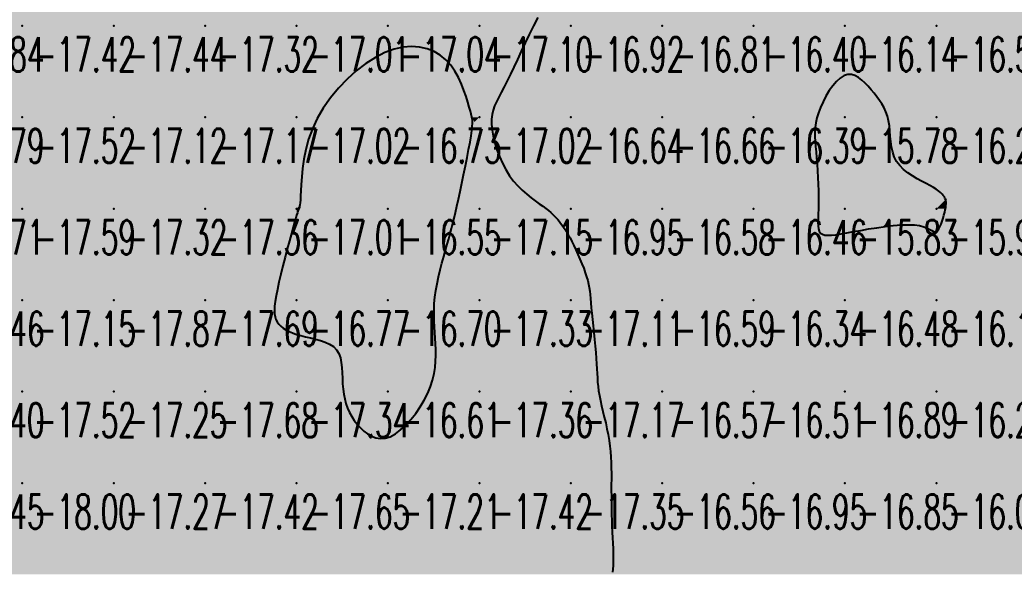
# Model space of a CAD drawing. Header units: millimetres. Extents: x 88261 to 90953, y 390274 to 392322.
# Drawn here: x 89400 to 89508.8, y 391357.6 to 391417.9 of the extents above; entities that cross this region are included whole.
import ezdxf
from ezdxf.enums import TextEntityAlignment as Align

# ---------------------------------------------------------------- set-up
doc = ezdxf.new("R2010")
doc.units = ezdxf.units.MM
doc.header["$LTSCALE"] = 25
for name, color, linetype in [('CN_03_00', 7, 'Continuous'), ('COTEAlt', 7, 'Continuous'), ('TN_COLORIAGE', 7, 'Continuous')]:
    doc.layers.add(name, color=color, linetype=linetype)
doc.styles.add('Simplex 1.0', font='Simplex.shx', dxfattribs={"width": 0.99, "height": 2.5})
doc.styles.get("Standard").update_dxf_attribs({"font": 'times.ttf'})

# ---------------------------------------------------------------- blocks, each defined once
blk = doc.blocks.new('COTE')
at = {"color": 0}
blk.add_point((0, 0), dxfattribs=at)
at = {"layer": 'COTEAlt'}
blk.add_attdef('ALT', text='', height=3.75, dxfattribs=at).set_placement((1.25, -1.25), align=Align.TOP_LEFT)

msp = doc.modelspace()

# ---------------------------------------------------------------- linework, layer by layer
at = {"layer": 'CN_03_00', "elevation": -17, "flags": 128}
msp.add_lwpolyline([(89456.65, 391418.15), (89456.18, 391417.22), (89455.71, 391416.28), (89455.26, 391415.36), (89454.83, 391414.45), (89454.42, 391413.57), (89454.02, 391412.73), (89453.65, 391411.94), (89453.29, 391411.21), (89452.96, 391410.55), (89452.65, 391409.96), (89452.37, 391409.43), (89452.13, 391408.94), (89451.92, 391408.48), (89451.76, 391408.02), (89451.64, 391407.54), (89451.58, 391407.03), (89451.58, 391406.47), (89451.64, 391405.84), (89451.76, 391405.16), (89451.94, 391404.43), (89452.17, 391403.69), (89452.45, 391402.94), (89452.77, 391402.21), (89453.14, 391401.51), (89453.55, 391400.85), (89454, 391400.26), (89454.46, 391399.73), (89454.95, 391399.25), (89455.43, 391398.82), (89455.91, 391398.44), (89456.37, 391398.1), (89456.79, 391397.79), (89457.18, 391397.51), (89457.52, 391397.26), (89457.81, 391397.03), (89458.06, 391396.82), (89458.28, 391396.62), (89458.48, 391396.43), (89458.65, 391396.25), (89458.82, 391396.06), (89458.98, 391395.87), (89459.13, 391395.67), (89459.29, 391395.46), (89459.46, 391395.23), (89459.63, 391394.98), (89459.8, 391394.7), (89459.98, 391394.39), (89460.18, 391394.04), (89460.38, 391393.65), (89460.6, 391393.21), (89460.82, 391392.74), (89461.04, 391392.24), (89461.26, 391391.73), (89461.47, 391391.22), (89461.67, 391390.72), (89461.84, 391390.23), (89461.99, 391389.78), (89462.11, 391389.37), (89462.2, 391388.98), (89462.27, 391388.61), (89462.32, 391388.23), (89462.37, 391387.84), (89462.41, 391387.42), (89462.45, 391386.94), (89462.5, 391386.41), (89462.56, 391385.8), (89462.63, 391385.13), (89462.7, 391384.42), (89462.77, 391383.69), (89462.85, 391382.95), (89462.92, 391382.22), (89462.98, 391381.52), (89463.03, 391380.86), (89463.07, 391380.27), (89463.1, 391379.72), (89463.13, 391379.22), (89463.16, 391378.74), (89463.19, 391378.27), (89463.24, 391377.8), (89463.3, 391377.32), (89463.39, 391376.81), (89463.5, 391376.26), (89463.63, 391375.68), (89463.77, 391375.08), (89463.92, 391374.45), (89464.07, 391373.81), (89464.21, 391373.17), (89464.34, 391372.53), (89464.45, 391371.9), (89464.54, 391371.28), (89464.6, 391370.68), (89464.64, 391370.08), (89464.67, 391369.48), (89464.68, 391368.89), (89464.69, 391368.29), (89464.69, 391367.68), (89464.68, 391367.07), (89464.68, 391366.43), (89464.69, 391365.79), (89464.69, 391365.13), (89464.7, 391364.47), (89464.71, 391363.81), (89464.73, 391363.16), (89464.75, 391362.52), (89464.78, 391361.88), (89464.82, 391361.26), (89464.85, 391360.66), (89464.88, 391360.05), (89464.9, 391359.44), (89464.9, 391358.81), (89464.88, 391358.17), (89464.83, 391357.5)], dxfattribs=at)
at = {"layer": 'CN_03_00', "flags": 128}
for points, elevation in [([(89434.87, 391381.41), (89435.05, 391380.94), (89435.15, 391380.42), (89435.22, 391379.87), (89435.25, 391379.28), (89435.27, 391378.69), (89435.29, 391378.1), (89435.34, 391377.51), (89435.41, 391376.96), (89435.52, 391376.43), (89435.66, 391375.92), (89435.83, 391375.43), (89436.04, 391374.96), (89436.29, 391374.52), (89436.57, 391374.09), (89436.88, 391373.68), (89437.23, 391373.28), (89437.61, 391372.92), (89438.02, 391372.61), (89438.46, 391372.36), (89438.93, 391372.19), (89439.42, 391372.11), (89439.95, 391372.15), (89440.49, 391372.31), (89441.06, 391372.61), (89441.63, 391373.04), (89442.21, 391373.57), (89442.77, 391374.18), (89443.3, 391374.85), (89443.79, 391375.57), (89444.23, 391376.31), (89444.6, 391377.06), (89444.9, 391377.79), (89445.12, 391378.5), (89445.29, 391379.2), (89445.4, 391379.88), (89445.46, 391380.55), (89445.49, 391381.2), (89445.49, 391381.85), (89445.47, 391382.48), (89445.43, 391383.1), (89445.39, 391383.71), (89445.34, 391384.33), (89445.31, 391384.95), (89445.29, 391385.57), (89445.29, 391386.22), (89445.32, 391386.89), (89445.38, 391387.58), (89445.48, 391388.3), (89445.62, 391389.04), (89445.78, 391389.8), (89445.97, 391390.55), (89446.16, 391391.3), (89446.36, 391392.02), (89446.55, 391392.71), (89446.74, 391393.36), (89446.91, 391393.96), (89447.06, 391394.53), (89447.21, 391395.08), (89447.35, 391395.64), (89447.49, 391396.22), (89447.64, 391396.83), (89447.79, 391397.51), (89447.96, 391398.27), (89448.14, 391399.11), (89448.33, 391400.02), (89448.53, 391400.96), (89448.73, 391401.92), (89448.91, 391402.85), (89449.08, 391403.73), (89449.23, 391404.53), (89449.35, 391405.22), (89449.43, 391405.78), (89449.48, 391406.23), (89449.5, 391406.61), (89449.49, 391406.93), (89449.44, 391407.24), (89449.37, 391407.56), (89449.27, 391407.92), (89449.14, 391408.36), (89448.99, 391408.89), (89448.8, 391409.5), (89448.57, 391410.17), (89448.3, 391410.87), (89447.97, 391411.58), (89447.58, 391412.28), (89447.12, 391412.93), (89446.59, 391413.52), (89445.98, 391414.03), (89445.29, 391414.44), (89444.53, 391414.74), (89443.71, 391414.92), (89442.83, 391414.98), (89441.9, 391414.91), (89440.93, 391414.69), (89439.92, 391414.31), (89438.88, 391413.78), (89437.83, 391413.11), (89436.79, 391412.31), (89435.78, 391411.41), (89434.83, 391410.42), (89433.95, 391409.36), (89433.17, 391408.25), (89432.51, 391407.12), (89431.98, 391405.97), (89431.57, 391404.83), (89431.27, 391403.71), (89431.05, 391402.64), (89430.91, 391401.64), (89430.82, 391400.72), (89430.76, 391399.9), (89430.73, 391399.21), (89430.7, 391398.65), (89430.67, 391398.22), (89430.64, 391397.89), (89430.62, 391397.66), (89430.59, 391397.49), (89430.57, 391397.37), (89430.54, 391397.29), (89430.51, 391397.23), (89430.48, 391397.16), (89430.45, 391397.08), (89430.4, 391396.96), (89430.34, 391396.79), (89430.26, 391396.55), (89430.16, 391396.21), (89430.03, 391395.78), (89429.88, 391395.22), (89429.69, 391394.53), (89429.47, 391393.73), (89429.24, 391392.86), (89429, 391391.93), (89428.76, 391391), (89428.53, 391390.07), (89428.33, 391389.19), (89428.15, 391388.4), (89428.01, 391387.7), (89427.91, 391387.1), (89427.85, 391386.58), (89427.83, 391386.14), (89427.85, 391385.76), (89427.9, 391385.43), (89428, 391385.14), (89428.14, 391384.88), (89428.31, 391384.63), (89428.53, 391384.41), (89428.79, 391384.19), (89429.09, 391384), (89429.44, 391383.82), (89429.82, 391383.65), (89430.25, 391383.5), (89430.72, 391383.36), (89431.24, 391383.24), (89431.78, 391383.12), (89432.33, 391382.99), (89432.87, 391382.84), (89433.39, 391382.66), (89433.87, 391382.44), (89434.28, 391382.16), (89434.62, 391381.82), (89434.87, 391381.41)], -17), ([(89498.4, 391395.39), (89498.87, 391395.27), (89499.23, 391395.12), (89499.53, 391394.97), (89499.76, 391394.84), (89499.95, 391394.74), (89500.1, 391394.69), (89500.24, 391394.72), (89500.38, 391394.83), (89500.51, 391395.02), (89500.64, 391395.27), (89500.77, 391395.56), (89500.88, 391395.88), (89500.99, 391396.21), (89501.08, 391396.54), (89501.16, 391396.85), (89501.22, 391397.12), (89501.27, 391397.36), (89501.3, 391397.57), (89501.32, 391397.76), (89501.31, 391397.94), (89501.29, 391398.1), (89501.25, 391398.25), (89501.19, 391398.39), (89501.12, 391398.54), (89501.01, 391398.69), (89500.88, 391398.84), (89500.71, 391399), (89500.5, 391399.17), (89500.24, 391399.36), (89499.92, 391399.55), (89499.55, 391399.76), (89499.12, 391399.99), (89498.63, 391400.24), (89498.13, 391400.52), (89497.62, 391400.82), (89497.12, 391401.16), (89496.65, 391401.53), (89496.24, 391401.95), (89495.9, 391402.4), (89495.64, 391402.9), (89495.47, 391403.44), (89495.35, 391404), (89495.27, 391404.58), (89495.21, 391405.17), (89495.17, 391405.75), (89495.11, 391406.31), (89495.02, 391406.85), (89494.9, 391407.35), (89494.73, 391407.82), (89494.53, 391408.27), (89494.3, 391408.69), (89494.03, 391409.09), (89493.75, 391409.49), (89493.44, 391409.87), (89493.12, 391410.25), (89492.79, 391410.63), (89492.44, 391410.99), (89492.09, 391411.31), (89491.72, 391411.58), (89491.34, 391411.79), (89490.96, 391411.9), (89490.56, 391411.91), (89490.15, 391411.79), (89489.74, 391411.53), (89489.32, 391411.16), (89488.92, 391410.69), (89488.53, 391410.15), (89488.17, 391409.55), (89487.85, 391408.94), (89487.56, 391408.32), (89487.34, 391407.72), (89487.17, 391407.16), (89487.05, 391406.64), (89486.98, 391406.13), (89486.95, 391405.63), (89486.96, 391405.13), (89486.99, 391404.6), (89487.03, 391404.05), (89487.08, 391403.45), (89487.14, 391402.8), (89487.19, 391402.11), (89487.24, 391401.38), (89487.29, 391400.64), (89487.33, 391399.91), (89487.35, 391399.18), (89487.37, 391398.48), (89487.37, 391397.82), (89487.35, 391397.21), (89487.33, 391396.66), (89487.3, 391396.17), (89487.29, 391395.73), (89487.31, 391395.35), (89487.35, 391395.03), (89487.44, 391394.77), (89487.58, 391394.58), (89487.78, 391394.44), (89488.04, 391394.36), (89488.38, 391394.33), (89488.78, 391394.35), (89489.26, 391394.4), (89489.82, 391394.49), (89490.45, 391394.6), (89491.17, 391394.73), (89491.98, 391394.87), (89492.84, 391395.02), (89493.74, 391395.16), (89494.64, 391395.29), (89495.53, 391395.4), (89496.38, 391395.47), (89497.16, 391395.49), (89497.84, 391395.47), (89498.4, 391395.39)], -16)]:
    msp.add_lwpolyline(points, close=True, dxfattribs=dict(at, elevation=elevation))
at = {"layer": 'TN_COLORIAGE', "color": 193}
for points in [[(89390.25, 391417.24, -17.52), (89400.25, 391417.24, -17.52), (89400.25, 391427.24, -17.52)], [(89390.25, 391427.24, -17.52), (89390.25, 391417.24, -17.52), (89400.25, 391427.24, -17.52)], [(89400.25, 391417.24, -17.48), (89410.25, 391417.24, -17.48), (89410.25, 391427.24, -17.48)], [(89400.25, 391427.24, -17.48), (89400.25, 391417.24, -17.48), (89410.25, 391427.24, -17.48)], [(89410.25, 391427.24, -17), (89418.04, 391427.24, -17), (89410.25, 391417.24, -17), (89417.89, 391424.88, -17)], [(89420.25, 391417.24, -17.55), (89430.25, 391417.24, -17.55), (89430.25, 391427.24, -17.55)], [(89430.25, 391427.24, -17), (89422.25, 391427.24, -17), (89420.25, 391417.24, -17), (89420.25, 391424.24, -17)], [(89430.25, 391417.24, -17.19), (89440.25, 391417.24, -17.19), (89440.25, 391427.24, -17.19)], [(89430.25, 391427.24, -17.19), (89430.25, 391417.24, -17.19), (89440.25, 391427.24, -17.19)], [(89440.25, 391417.24, -17.08), (89450.25, 391417.24, -17.08), (89450.25, 391427.24, -17.08)], [(89440.25, 391427.24, -17.08), (89440.25, 391417.24, -17.08), (89450.25, 391427.24, -17.08)], [(89450.25, 391417.24, -17), (89456.03, 391417.24, -17), (89460.25, 391427.24, -17), (89460.25, 391424.64, -17)], [(89450.25, 391427.24, -17.03), (89450.25, 391417.24, -17.03), (89460.25, 391427.24, -17.03)], [(89410.25, 391417.24, -17), (89417.89, 391424.88, -17), (89420.25, 391417.24, -17), (89420.25, 391424.24, -17)], [(89390.25, 391407.24, -17.42), (89400.25, 391407.24, -17.42), (89400.25, 391417.24, -17.42)], [(89390.25, 391417.24, -17.42), (89390.25, 391407.24, -17.42), (89400.25, 391417.24, -17.42)], [(89400.25, 391407.24, -17.44), (89410.25, 391407.24, -17.44), (89410.25, 391417.24, -17.44)], [(89400.25, 391417.24, -17.44), (89400.25, 391407.24, -17.44), (89410.25, 391417.24, -17.44)], [(89410.25, 391407.24, -17.32), (89420.25, 391407.24, -17.32), (89420.25, 391417.24, -17.32)], [(89410.25, 391417.24, -17.32), (89410.25, 391407.24, -17.32), (89420.25, 391417.24, -17.32)], [(89420.25, 391407.24, -17.01), (89430.25, 391407.24, -17.01), (89430.25, 391417.24, -17.01)], [(89420.25, 391417.24, -17.01), (89420.25, 391407.24, -17.01), (89430.25, 391417.24, -17.01)], [(89440.25, 391417.24, -17), (89440.25, 391416.05, -17), (89430.25, 391407.24, -17), (89431.03, 391407.24, -17)], [(89430.25, 391417.24, -17.04), (89430.25, 391407.24, -17.04), (89440.25, 391417.24, -17.04)], [(89450.25, 391417.24, -17), (89447.47, 391414.46, -17), (89440.25, 391417.24, -17), (89440.25, 391416.05, -17)], [(89450.25, 391417.24, -17), (89447.47, 391414.46, -17), (89450.25, 391407.24, -17), (89449.41, 391407.24, -17)], [(89450.25, 391417.24, -17), (89456.03, 391417.24, -17), (89450.25, 391407.24, -17), (89452.71, 391409.7, -17)], [(89450.9, 391407.24, -17.02), (89452.71, 391409.7, -17.02), (89450.25, 391407.24, -17.02)], [(89390.25, 391397.24, -17.52), (89400.25, 391397.24, -17.52), (89400.25, 391407.24, -17.52)], [(89390.25, 391407.24, -17.52), (89390.25, 391397.24, -17.52), (89400.25, 391407.24, -17.52)], [(89400.25, 391397.24, -17.12), (89410.25, 391397.24, -17.12), (89410.25, 391407.24, -17.12)], [(89400.25, 391407.24, -17.12), (89400.25, 391397.24, -17.12), (89410.25, 391407.24, -17.12)], [(89410.25, 391397.24, -17.17), (89420.25, 391397.24, -17.17), (89420.25, 391407.24, -17.17)], [(89410.25, 391407.24, -17.17), (89410.25, 391397.24, -17.17), (89420.25, 391407.24, -17.17)], [(89420.25, 391397.24, -17.02), (89430.25, 391397.24, -17.02), (89430.25, 391407.24, -17.02)], [(89420.25, 391407.24, -17.02), (89420.25, 391397.24, -17.02), (89430.25, 391407.24, -17.02)], [(89430.25, 391407.24, -17), (89431.03, 391407.24, -17), (89430.25, 391397.24, -17), (89430.71, 391397.7, -17)], [(89450.25, 391397.24, -17), (89447.77, 391397.24, -17), (89450.25, 391407.24, -17), (89449.73, 391406.72, -17)], [(89449.73, 391406.72, -17.02), (89449.41, 391407.24, -17.02), (89450.25, 391407.24, -17.02)], [(89450.25, 391397.24, -17), (89453.17, 391400.16, -17), (89450.25, 391407.24, -17), (89450.9, 391407.24, -17)], [(89453.17, 391400.16, -17.15), (89457.74, 391397.24, -17.15), (89450.25, 391397.24, -17.15)], [(89430.53, 391397.24, -17.01), (89430.71, 391397.7, -17.01), (89430.25, 391397.24, -17.01)], [(89390.25, 391387.24, -17.59), (89400.25, 391387.24, -17.59), (89400.25, 391397.24, -17.59)], [(89390.25, 391397.24, -17.59), (89390.25, 391387.24, -17.59), (89400.25, 391397.24, -17.59)], [(89400.25, 391387.24, -17.32), (89410.25, 391387.24, -17.32), (89410.25, 391397.24, -17.32)], [(89400.25, 391397.24, -17.32), (89400.25, 391387.24, -17.32), (89410.25, 391397.24, -17.32)], [(89410.25, 391387.24, -17.36), (89420.25, 391387.24, -17.36), (89420.25, 391397.24, -17.36)], [(89410.25, 391397.24, -17.36), (89410.25, 391387.24, -17.36), (89420.25, 391397.24, -17.36)], [(89420.25, 391387.24, -17), (89427.74, 391387.24, -17), (89430.25, 391397.24, -17), (89430.25, 391396.71, -17)], [(89420.25, 391397.24, -17.01), (89420.25, 391387.24, -17.01), (89430.25, 391397.24, -17.01)], [(89430.53, 391397.24, -17.01), (89430.25, 391396.71, -17.01), (89430.25, 391397.24, -17.01)], [(89450.25, 391387.24, -17), (89444.94, 391387.24, -17), (89450.25, 391397.24, -17), (89446.93, 391393.92, -17)], [(89447.77, 391397.24, -17.15), (89446.93, 391393.92, -17.15), (89450.25, 391397.24, -17.15)], [(89450.25, 391387.24, -17), (89458.97, 391395.96, -17), (89450.25, 391397.24, -17), (89457.74, 391397.24, -17)], [(89450.25, 391387.24, -17), (89458.97, 391395.96, -17), (89460.25, 391387.24, -17), (89460.25, 391394.16, -17)], [(89462.33, 391389.32, -17.11), (89460.25, 391394.16, -17.11), (89460.25, 391387.24, -17.11)], [(89462.33, 391389.32, -17.11), (89462.37, 391387.24, -17.11), (89460.25, 391387.24, -17.11)], [(89390.25, 391377.24, -17.15), (89400.25, 391377.24, -17.15), (89400.25, 391387.24, -17.15)], [(89390.25, 391387.24, -17.15), (89390.25, 391377.24, -17.15), (89400.25, 391387.24, -17.15)], [(89400.25, 391377.24, -17.87), (89410.25, 391377.24, -17.87), (89410.25, 391387.24, -17.87)], [(89400.25, 391387.24, -17.87), (89400.25, 391377.24, -17.87), (89410.25, 391387.24, -17.87)], [(89410.25, 391377.24, -17.69), (89420.25, 391377.24, -17.69), (89420.25, 391387.24, -17.69)], [(89410.25, 391387.24, -17.69), (89410.25, 391377.24, -17.69), (89420.25, 391387.24, -17.69)], [(89420.25, 391387.24, -17), (89427.74, 391387.24, -17), (89420.25, 391377.24, -17), (89427.71, 391384.7, -17)], [(89445.61, 391382.6, -17.33), (89444.94, 391387.24, -17.33), (89450.25, 391387.24, -17.33)], [(89450.25, 391377.24, -17), (89445.44, 391377.24, -17), (89450.25, 391387.24, -17), (89445.61, 391382.6, -17)], [(89450.25, 391377.24, -17.11), (89460.25, 391377.24, -17.11), (89460.25, 391387.24, -17.11)], [(89450.25, 391387.24, -17.11), (89450.25, 391377.24, -17.11), (89460.25, 391387.24, -17.11)], [(89460.25, 391377.24, -17), (89463.18, 391380.17, -17), (89460.25, 391387.24, -17), (89462.37, 391387.24, -17)], [(89420.25, 391377.24, -17), (89427.71, 391384.7, -17), (89430.25, 391377.24, -17), (89430.25, 391383.22, -17)], [(89435.63, 391382.62, -17.34), (89430.25, 391383.22, -17.34), (89430.25, 391377.24, -17.34)], [(89434.97, 391377.24, -17.34), (89435.63, 391382.62, -17.34), (89430.25, 391377.24, -17.34)], [(89463.1, 391377.24, -17.17), (89463.18, 391380.17, -17.17), (89460.25, 391377.24, -17.17)], [(89390.25, 391367.24, -17.52), (89400.25, 391367.24, -17.52), (89400.25, 391377.24, -17.52)], [(89390.25, 391377.24, -17.52), (89390.25, 391367.24, -17.52), (89400.25, 391377.24, -17.52)], [(89400.25, 391367.24, -17.25), (89410.25, 391367.24, -17.25), (89410.25, 391377.24, -17.25)], [(89400.25, 391377.24, -17.25), (89400.25, 391367.24, -17.25), (89410.25, 391377.24, -17.25)], [(89410.25, 391367.24, -17.68), (89420.25, 391367.24, -17.68), (89420.25, 391377.24, -17.68)], [(89410.25, 391377.24, -17.68), (89410.25, 391367.24, -17.68), (89420.25, 391377.24, -17.68)], [(89420.25, 391367.24, -17.34), (89430.25, 391367.24, -17.34), (89430.25, 391377.24, -17.34)], [(89420.25, 391377.24, -17.34), (89420.25, 391367.24, -17.34), (89430.25, 391377.24, -17.34)], [(89430.25, 391367.24, -17), (89436.52, 391373.51, -17), (89430.25, 391377.24, -17), (89434.97, 391377.24, -17)], [(89440.25, 391367.24, -17.36), (89450.25, 391367.24, -17.36), (89450.25, 391377.24, -17.36)], [(89450.25, 391377.24, -17), (89445.44, 391377.24, -17), (89440.25, 391367.24, -17), (89440.25, 391370.78, -17)], [(89450.25, 391367.24, -17.17), (89460.25, 391367.24, -17.17), (89460.25, 391377.24, -17.17)], [(89450.25, 391377.24, -17.17), (89450.25, 391367.24, -17.17), (89460.25, 391377.24, -17.17)], [(89460.25, 391367.24, -17), (89464.74, 391371.73, -17), (89460.25, 391377.24, -17), (89463.1, 391377.24, -17)], [(89430.25, 391367.24, -17), (89436.52, 391373.51, -17), (89440.25, 391367.24, -17), (89440.25, 391370.78, -17)], [(89464.66, 391367.24, -17.35), (89464.74, 391371.73, -17.35), (89460.25, 391367.24, -17.35)], [(89390.25, 391357.24, -18), (89400.25, 391357.24, -18), (89400.25, 391367.24, -18)], [(89390.25, 391367.24, -18), (89390.25, 391357.24, -18), (89400.25, 391367.24, -18)], [(89400.25, 391357.24, -17.27), (89410.25, 391357.24, -17.27), (89410.25, 391367.24, -17.27)], [(89400.25, 391367.24, -17.27), (89400.25, 391357.24, -17.27), (89410.25, 391367.24, -17.27)], [(89410.25, 391357.24, -17.42), (89420.25, 391357.24, -17.42), (89420.25, 391367.24, -17.42)], [(89410.25, 391367.24, -17.42), (89410.25, 391357.24, -17.42), (89420.25, 391367.24, -17.42)], [(89420.25, 391357.24, -17.65), (89430.25, 391357.24, -17.65), (89430.25, 391367.24, -17.65)], [(89420.25, 391367.24, -17.65), (89420.25, 391357.24, -17.65), (89430.25, 391367.24, -17.65)], [(89430.25, 391357.24, -17.21), (89440.25, 391357.24, -17.21), (89440.25, 391367.24, -17.21)], [(89430.25, 391367.24, -17.21), (89430.25, 391357.24, -17.21), (89440.25, 391367.24, -17.21)], [(89440.25, 391357.24, -17.42), (89450.25, 391357.24, -17.42), (89450.25, 391367.24, -17.42)], [(89440.25, 391367.24, -17.42), (89440.25, 391357.24, -17.42), (89450.25, 391367.24, -17.42)], [(89450.25, 391357.24, -17.35), (89460.25, 391357.24, -17.35), (89460.25, 391367.24, -17.35)], [(89450.25, 391367.24, -17.35), (89450.25, 391357.24, -17.35), (89460.25, 391367.24, -17.35)], [(89460.25, 391357.24, -17), (89464.71, 391361.7, -17), (89460.25, 391367.24, -17), (89464.66, 391367.24, -17)], [(89464.71, 391361.7, -17.35), (89465.18, 391357.24, -17.35), (89460.25, 391357.24, -17.35)]]:
    msp.add_solid(points, dxfattribs=at)
at = {"layer": 'TN_COLORIAGE', "color": 183}
for points in [[(89460.25, 391417.24, -16.86), (89470.25, 391417.24, -16.86), (89470.25, 391427.24, -16.86)], [(89460.25, 391424.64, -16.86), (89461.82, 391427.24, -16.86), (89460.25, 391417.24, -16.86), (89470.25, 391427.24, -16.86)], [(89470.25, 391417.24, -16.02), (89480.25, 391417.24, -16.02), (89480.25, 391427.24, -16.02)], [(89470.25, 391427.24, -16.02), (89470.25, 391417.24, -16.02), (89480.25, 391427.24, -16.02)], [(89480.25, 391417.24, -16.73), (89490.25, 391417.24, -16.73), (89490.25, 391427.24, -16.73)], [(89480.25, 391427.24, -16.73), (89480.25, 391417.24, -16.73), (89490.25, 391427.24, -16.73)], [(89490.25, 391417.24, -16.81), (89500.25, 391417.24, -16.81), (89500.25, 391427.24, -16.81)], [(89490.25, 391427.24, -16.81), (89490.25, 391417.24, -16.81), (89500.25, 391427.24, -16.81)], [(89500.25, 391427.24, -16), (89506.74, 391427.24, -16), (89500.25, 391417.24, -16), (89505.63, 391422.62, -16)], [(89460.25, 391424.64, -16.92), (89456.03, 391417.24, -16.92), (89460.25, 391417.24, -16.92)], [(89500.25, 391417.24, -16), (89505.63, 391422.62, -16), (89510.25, 391417.24, -16), (89510.25, 391420.59, -16)], [(89452.71, 391409.7, -16.64), (89450.9, 391407.24, -16.64), (89460.25, 391417.24, -16.64), (89460.25, 391407.24, -16.64)], [(89452.71, 391409.7, -16.92), (89456.03, 391417.24, -16.92), (89460.25, 391417.24, -16.92)], [(89460.25, 391407.24, -16.81), (89470.25, 391407.24, -16.81), (89470.25, 391417.24, -16.81)], [(89460.25, 391417.24, -16.81), (89460.25, 391407.24, -16.81), (89470.25, 391417.24, -16.81)], [(89470.25, 391407.24, -16.4), (89480.25, 391407.24, -16.4), (89480.25, 391417.24, -16.4)], [(89470.25, 391417.24, -16.4), (89470.25, 391407.24, -16.4), (89480.25, 391417.24, -16.4)], [(89480.25, 391407.24, -16), (89486.67, 391407.24, -16), (89490.25, 391417.24, -16), (89490.25, 391413.31, -16)], [(89480.25, 391417.24, -16.14), (89480.25, 391407.24, -16.14), (89490.25, 391417.24, -16.14)], [(89500.25, 391417.24, -16), (89493.24, 391410.23, -16), (89490.25, 391417.24, -16), (89490.25, 391413.31, -16)], [(89500.25, 391417.24, -16), (89493.24, 391410.23, -16), (89500.25, 391407.24, -16), (89495.5, 391407.24, -16)], [(89500.25, 391407.24, -16.22), (89510.25, 391407.24, -16.22), (89510.25, 391417.24, -16.22)], [(89500.25, 391417.24, -16.22), (89500.25, 391407.24, -16.22), (89510.25, 391417.24, -16.22)], [(89431.03, 391407.24, -16.73), (89440.25, 391416.05, -16.73), (89440.25, 391407.24, -16.73)], [(89440.25, 391416.05, -16.73), (89447.47, 391414.46, -16.73), (89440.25, 391407.24, -16.73)], [(89449.41, 391407.24, -16.73), (89447.47, 391414.46, -16.73), (89440.25, 391407.24, -16.73)], [(89430.71, 391397.7, -16.55), (89430.53, 391397.24, -16.55), (89440.25, 391407.24, -16.55), (89440.25, 391397.24, -16.55)], [(89430.71, 391397.7, -16.73), (89431.03, 391407.24, -16.73), (89440.25, 391407.24, -16.73)], [(89449.41, 391407.24, -16.55), (89449.73, 391406.72, -16.55), (89440.25, 391407.24, -16.55), (89440.25, 391397.24, -16.55)], [(89449.73, 391406.72, -16.55), (89447.77, 391397.24, -16.55), (89440.25, 391397.24, -16.55)], [(89450.9, 391407.24, -16.64), (89453.17, 391400.16, -16.64), (89460.25, 391407.24, -16.64)], [(89457.74, 391397.24, -16.64), (89453.17, 391400.16, -16.64), (89460.25, 391397.24, -16.64), (89460.25, 391407.24, -16.64)], [(89460.25, 391397.24, -16.66), (89470.25, 391397.24, -16.66), (89470.25, 391407.24, -16.66)], [(89460.25, 391407.24, -16.66), (89460.25, 391397.24, -16.66), (89470.25, 391407.24, -16.66)], [(89470.25, 391397.24, -16.39), (89480.25, 391397.24, -16.39), (89480.25, 391407.24, -16.39)], [(89470.25, 391407.24, -16.39), (89470.25, 391397.24, -16.39), (89480.25, 391407.24, -16.39)], [(89480.25, 391397.24, -16), (89487.07, 391404.06, -16), (89480.25, 391407.24, -16), (89486.67, 391407.24, -16)], [(89494.91, 391401.9, -16.2), (89500.25, 391399.57, -16.2), (89500.25, 391407.24, -16.2)], [(89495.5, 391407.24, -16.2), (89494.91, 391401.9, -16.2), (89500.25, 391407.24, -16.2)], [(89510.25, 391407.24, -16), (89501.4, 391398.39, -16), (89500.25, 391407.24, -16), (89500.25, 391399.57, -16)], [(89510.25, 391397.24, -16), (89501.33, 391397.24, -16), (89510.25, 391407.24, -16), (89501.4, 391398.39, -16)], [(89487.07, 391404.06, -16.46), (89487.55, 391397.24, -16.46), (89480.25, 391397.24, -16.46)], [(89430.25, 391396.71, -16.77), (89427.74, 391387.24, -16.77), (89430.25, 391387.24, -16.77)], [(89430.25, 391387.24, -16.55), (89440.25, 391387.24, -16.55), (89440.25, 391397.24, -16.55)], [(89430.25, 391396.71, -16.55), (89430.53, 391397.24, -16.55), (89430.25, 391387.24, -16.55), (89440.25, 391397.24, -16.55)], [(89446.93, 391393.92, -16.55), (89447.77, 391397.24, -16.55), (89440.25, 391387.24, -16.55), (89440.25, 391397.24, -16.55)], [(89457.74, 391397.24, -16.95), (89458.97, 391395.96, -16.95), (89460.25, 391397.24, -16.95)], [(89460.25, 391394.16, -16.95), (89458.97, 391395.96, -16.95), (89460.25, 391397.24, -16.95)], [(89460.25, 391394.16, -16.58), (89462.33, 391389.32, -16.58), (89460.25, 391397.24, -16.58), (89470.25, 391397.24, -16.58)], [(89462.37, 391387.24, -16.58), (89462.33, 391389.32, -16.58), (89470.25, 391387.24, -16.58), (89470.25, 391397.24, -16.58)], [(89470.25, 391387.24, -16.46), (89480.25, 391387.24, -16.46), (89480.25, 391397.24, -16.46)], [(89470.25, 391397.24, -16.46), (89470.25, 391387.24, -16.46), (89480.25, 391397.24, -16.46)], [(89480.25, 391397.24, -16), (89487.55, 391397.24, -16), (89480.25, 391387.24, -16), (89486.92, 391393.91, -16)], [(89500.25, 391387.24, -16.49), (89510.25, 391387.24, -16.49), (89510.25, 391397.24, -16.49)], [(89510.25, 391397.24, -16), (89501.33, 391397.24, -16), (89500.25, 391387.24, -16), (89500.25, 391393.74, -16)], [(89490.25, 391387.24, -16), (89499.13, 391396.12, -16), (89500.25, 391387.24, -16), (89500.25, 391393.74, -16)], [(89490.25, 391394.59, -16.48), (89499.13, 391396.12, -16.48), (89490.25, 391387.24, -16.48)], [(89490.25, 391387.24, -16), (89490.25, 391394.59, -16), (89480.25, 391387.24, -16), (89486.92, 391393.91, -16)], [(89446.93, 391393.92, -16.7), (89444.94, 391387.24, -16.7), (89440.25, 391387.24, -16.7)], [(89430.25, 391383.22, -16.77), (89427.71, 391384.7, -16.77), (89430.25, 391387.24, -16.77)], [(89427.71, 391384.7, -16.77), (89427.74, 391387.24, -16.77), (89430.25, 391387.24, -16.77)], [(89430.25, 391383.22, -16.7), (89435.63, 391382.62, -16.7), (89430.25, 391387.24, -16.7), (89440.25, 391387.24, -16.7)], [(89435.63, 391382.62, -16.61), (89434.97, 391377.24, -16.61), (89440.25, 391387.24, -16.61), (89440.25, 391377.24, -16.61)], [(89444.94, 391387.24, -16.61), (89445.61, 391382.6, -16.61), (89440.25, 391387.24, -16.61), (89440.25, 391377.24, -16.61)], [(89462.37, 391387.24, -16.59), (89463.18, 391380.17, -16.59), (89470.25, 391387.24, -16.59)], [(89463.18, 391380.17, -16.57), (89463.1, 391377.24, -16.57), (89470.25, 391387.24, -16.57), (89470.25, 391377.24, -16.57)], [(89470.25, 391377.24, -16.34), (89480.25, 391377.24, -16.34), (89480.25, 391387.24, -16.34)], [(89470.25, 391387.24, -16.34), (89470.25, 391377.24, -16.34), (89480.25, 391387.24, -16.34)], [(89480.25, 391377.24, -16.48), (89490.25, 391377.24, -16.48), (89490.25, 391387.24, -16.48)], [(89480.25, 391387.24, -16.48), (89480.25, 391377.24, -16.48), (89490.25, 391387.24, -16.48)], [(89490.25, 391377.24, -16.11), (89500.25, 391377.24, -16.11), (89500.25, 391387.24, -16.11)], [(89490.25, 391387.24, -16.11), (89490.25, 391377.24, -16.11), (89500.25, 391387.24, -16.11)], [(89500.25, 391377.24, -16.01), (89510.25, 391377.24, -16.01), (89510.25, 391387.24, -16.01)], [(89500.25, 391387.24, -16.01), (89500.25, 391377.24, -16.01), (89510.25, 391387.24, -16.01)], [(89445.61, 391382.6, -16.61), (89445.44, 391377.24, -16.61), (89440.25, 391377.24, -16.61)], [(89434.97, 391377.24, -16.61), (89436.52, 391373.51, -16.61), (89440.25, 391377.24, -16.61)], [(89440.25, 391370.78, -16.61), (89436.52, 391373.51, -16.61), (89440.25, 391377.24, -16.61)], [(89440.25, 391370.78, -16.61), (89445.44, 391377.24, -16.61), (89440.25, 391377.24, -16.61)], [(89463.1, 391377.24, -16.57), (89464.74, 391371.73, -16.57), (89470.25, 391377.24, -16.57)], [(89464.74, 391371.73, -16.56), (89464.66, 391367.24, -16.56), (89470.25, 391377.24, -16.56), (89470.25, 391367.24, -16.56)], [(89470.25, 391367.24, -16.51), (89480.25, 391367.24, -16.51), (89480.25, 391377.24, -16.51)], [(89470.25, 391377.24, -16.51), (89470.25, 391367.24, -16.51), (89480.25, 391377.24, -16.51)], [(89480.25, 391367.24, -16.89), (89490.25, 391367.24, -16.89), (89490.25, 391377.24, -16.89)], [(89480.25, 391377.24, -16.89), (89480.25, 391367.24, -16.89), (89490.25, 391377.24, -16.89)], [(89490.25, 391367.24, -16.2), (89500.25, 391367.24, -16.2), (89500.25, 391377.24, -16.2)], [(89490.25, 391377.24, -16.2), (89490.25, 391367.24, -16.2), (89500.25, 391377.24, -16.2)], [(89500.25, 391367.24, -16.04), (89510.25, 391367.24, -16.04), (89510.25, 391377.24, -16.04)], [(89500.25, 391377.24, -16.04), (89500.25, 391367.24, -16.04), (89510.25, 391377.24, -16.04)], [(89464.66, 391367.24, -16.56), (89464.71, 391361.7, -16.56), (89470.25, 391367.24, -16.56)], [(89465.18, 391357.24, -16.56), (89464.71, 391361.7, -16.56), (89470.25, 391357.24, -16.56), (89470.25, 391367.24, -16.56)], [(89470.25, 391357.24, -16.95), (89480.25, 391357.24, -16.95), (89480.25, 391367.24, -16.95)], [(89470.25, 391367.24, -16.95), (89470.25, 391357.24, -16.95), (89480.25, 391367.24, -16.95)], [(89480.25, 391357.24, -16.85), (89490.25, 391357.24, -16.85), (89490.25, 391367.24, -16.85)], [(89480.25, 391367.24, -16.85), (89480.25, 391357.24, -16.85), (89490.25, 391367.24, -16.85)], [(89490.25, 391357.24, -16), (89500.25, 391357.24, -16), (89500.25, 391367.24, -16)], [(89490.25, 391367.24, -16), (89490.25, 391357.24, -16), (89500.25, 391367.24, -16)], [(89500.25, 391357.24, -16.34), (89510.25, 391357.24, -16.34), (89510.25, 391367.24, -16.34)], [(89500.25, 391367.24, -16.34), (89500.25, 391357.24, -16.34), (89510.25, 391367.24, -16.34)]]:
    msp.add_solid(points, dxfattribs=at)
at = {"layer": 'TN_COLORIAGE', "color": 241}
for points in [[(89490.25, 391413.31, -15.78), (89486.67, 391407.24, -15.78), (89490.25, 391407.24, -15.78)], [(89490.25, 391413.31, -15.78), (89493.24, 391410.23, -15.78), (89490.25, 391407.24, -15.78)], [(89495.5, 391407.24, -15.78), (89493.24, 391410.23, -15.78), (89490.25, 391407.24, -15.78)], [(89486.67, 391407.24, -15.78), (89487.07, 391404.06, -15.78), (89490.25, 391407.24, -15.78)], [(89487.55, 391397.24, -15.78), (89487.07, 391404.06, -15.78), (89490.25, 391397.24, -15.78), (89490.25, 391407.24, -15.78)], [(89494.91, 391401.9, -15.78), (89495.5, 391407.24, -15.78), (89490.25, 391397.24, -15.78), (89490.25, 391407.24, -15.78)], [(89500.25, 391399.57, -15.83), (89494.91, 391401.9, -15.83), (89500.25, 391397.24, -15.83), (89490.25, 391397.24, -15.83)], [(89500.25, 391399.57, -15.94), (89501.4, 391398.39, -15.94), (89500.25, 391397.24, -15.94)], [(89501.4, 391398.39, -15.94), (89501.33, 391397.24, -15.94), (89500.25, 391397.24, -15.94)], [(89486.92, 391393.91, -15.83), (89490.25, 391394.59, -15.83), (89490.25, 391397.24, -15.83)], [(89486.92, 391393.91, -15.83), (89487.55, 391397.24, -15.83), (89490.25, 391397.24, -15.83)], [(89499.13, 391396.12, -15.83), (89490.25, 391394.59, -15.83), (89500.25, 391397.24, -15.83), (89490.25, 391397.24, -15.83)], [(89500.25, 391393.74, -15.94), (89499.13, 391396.12, -15.94), (89500.25, 391397.24, -15.94)], [(89500.25, 391393.74, -15.94), (89501.33, 391397.24, -15.94), (89500.25, 391397.24, -15.94)]]:
    msp.add_solid(points, dxfattribs=at)

# ---------------------------------------------------------------- block references
at = {"layer": 'COTEAlt'}
ref = msp.add_blockref('COTE', (89390.25, 391417.24), dxfattribs=at)
ref.add_attrib('ALT', '-17.84', dxfattribs={"height": 3.75, "style": 'Simplex 1.0', "width": 0.6}).set_placement((89391.5, 391415.99), align=Align.TOP_LEFT)
ref = msp.add_blockref('COTE', (89400.25, 391417.24), dxfattribs=at)
ref.add_attrib('ALT', '-17.42', dxfattribs={"height": 3.75, "style": 'Simplex 1.0', "width": 0.6}).set_placement((89401.5, 391415.99), align=Align.TOP_LEFT)
ref = msp.add_blockref('COTE', (89410.25, 391417.24), dxfattribs=at)
ref.add_attrib('ALT', '-17.44', dxfattribs={"height": 3.75, "style": 'Simplex 1.0', "width": 0.6}).set_placement((89411.5, 391415.99), align=Align.TOP_LEFT)
ref = msp.add_blockref('COTE', (89420.25, 391417.24), dxfattribs=at)
ref.add_attrib('ALT', '-17.32', dxfattribs={"height": 3.75, "style": 'Simplex 1.0', "width": 0.6}).set_placement((89421.5, 391415.99), align=Align.TOP_LEFT)
ref = msp.add_blockref('COTE', (89430.25, 391417.24), dxfattribs=at)
ref.add_attrib('ALT', '-17.01', dxfattribs={"height": 3.75, "style": 'Simplex 1.0', "width": 0.6}).set_placement((89431.5, 391415.99), align=Align.TOP_LEFT)
ref = msp.add_blockref('COTE', (89440.25, 391417.24), dxfattribs=at)
ref.add_attrib('ALT', '-17.04', dxfattribs={"height": 3.75, "style": 'Simplex 1.0', "width": 0.6}).set_placement((89441.5, 391415.99), align=Align.TOP_LEFT)
ref = msp.add_blockref('COTE', (89450.25, 391417.24), dxfattribs=at)
ref.add_attrib('ALT', '-17.10', dxfattribs={"height": 3.75, "style": 'Simplex 1.0', "width": 0.6}).set_placement((89451.5, 391415.99), align=Align.TOP_LEFT)
ref = msp.add_blockref('COTE', (89460.25, 391417.24), dxfattribs=at)
ref.add_attrib('ALT', '-16.92', dxfattribs={"height": 3.75, "style": 'Simplex 1.0', "width": 0.6}).set_placement((89461.5, 391415.99), align=Align.TOP_LEFT)
ref = msp.add_blockref('COTE', (89470.25, 391417.24), dxfattribs=at)
ref.add_attrib('ALT', '-16.81', dxfattribs={"height": 3.75, "style": 'Simplex 1.0', "width": 0.6}).set_placement((89471.5, 391415.99), align=Align.TOP_LEFT)
ref = msp.add_blockref('COTE', (89480.25, 391417.24), dxfattribs=at)
ref.add_attrib('ALT', '-16.40', dxfattribs={"height": 3.75, "style": 'Simplex 1.0', "width": 0.6}).set_placement((89481.5, 391415.99), align=Align.TOP_LEFT)
ref = msp.add_blockref('COTE', (89490.25, 391417.24), dxfattribs=at)
ref.add_attrib('ALT', '-16.14', dxfattribs={"height": 3.75, "style": 'Simplex 1.0', "width": 0.6}).set_placement((89491.5, 391415.99), align=Align.TOP_LEFT)
ref = msp.add_blockref('COTE', (89500.25, 391417.24), dxfattribs=at)
ref.add_attrib('ALT', '-16.51', dxfattribs={"height": 3.75, "style": 'Simplex 1.0', "width": 0.6}).set_placement((89501.5, 391415.99), align=Align.TOP_LEFT)
ref = msp.add_blockref('COTE', (89390.25, 391407.24), dxfattribs=at)
ref.add_attrib('ALT', '-17.79', dxfattribs={"height": 3.75, "style": 'Simplex 1.0', "width": 0.6}).set_placement((89391.5, 391405.99), align=Align.TOP_LEFT)
ref = msp.add_blockref('COTE', (89400.25, 391407.24), dxfattribs=at)
ref.add_attrib('ALT', '-17.52', dxfattribs={"height": 3.75, "style": 'Simplex 1.0', "width": 0.6}).set_placement((89401.5, 391405.99), align=Align.TOP_LEFT)
ref = msp.add_blockref('COTE', (89410.25, 391407.24), dxfattribs=at)
ref.add_attrib('ALT', '-17.12', dxfattribs={"height": 3.75, "style": 'Simplex 1.0', "width": 0.6}).set_placement((89411.5, 391405.99), align=Align.TOP_LEFT)
ref = msp.add_blockref('COTE', (89420.25, 391407.24), dxfattribs=at)
ref.add_attrib('ALT', '-17.17', dxfattribs={"height": 3.75, "style": 'Simplex 1.0', "width": 0.6}).set_placement((89421.5, 391405.99), align=Align.TOP_LEFT)
ref = msp.add_blockref('COTE', (89430.25, 391407.24), dxfattribs=at)
ref.add_attrib('ALT', '-17.02', dxfattribs={"height": 3.75, "style": 'Simplex 1.0', "width": 0.6}).set_placement((89431.5, 391405.99), align=Align.TOP_LEFT)
ref = msp.add_blockref('COTE', (89440.25, 391407.24), dxfattribs=at)
ref.add_attrib('ALT', '-16.73', dxfattribs={"height": 3.75, "style": 'Simplex 1.0', "width": 0.6}).set_placement((89441.5, 391405.99), align=Align.TOP_LEFT)
ref = msp.add_blockref('COTE', (89450.25, 391407.24), dxfattribs=at)
ref.add_attrib('ALT', '-17.02', dxfattribs={"height": 3.75, "style": 'Simplex 1.0', "width": 0.6}).set_placement((89451.5, 391405.99), align=Align.TOP_LEFT)
ref = msp.add_blockref('COTE', (89460.25, 391407.24), dxfattribs=at)
ref.add_attrib('ALT', '-16.64', dxfattribs={"height": 3.75, "style": 'Simplex 1.0', "width": 0.6}).set_placement((89461.5, 391405.99), align=Align.TOP_LEFT)
ref = msp.add_blockref('COTE', (89470.25, 391407.24), dxfattribs=at)
ref.add_attrib('ALT', '-16.66', dxfattribs={"height": 3.75, "style": 'Simplex 1.0', "width": 0.6}).set_placement((89471.5, 391405.99), align=Align.TOP_LEFT)
ref = msp.add_blockref('COTE', (89480.25, 391407.24), dxfattribs=at)
ref.add_attrib('ALT', '-16.39', dxfattribs={"height": 3.75, "style": 'Simplex 1.0', "width": 0.6}).set_placement((89481.5, 391405.99), align=Align.TOP_LEFT)
ref = msp.add_blockref('COTE', (89490.25, 391407.24), dxfattribs=at)
ref.add_attrib('ALT', '-15.78', dxfattribs={"height": 3.75, "style": 'Simplex 1.0', "width": 0.6}).set_placement((89491.5, 391405.99), align=Align.TOP_LEFT)
ref = msp.add_blockref('COTE', (89500.25, 391407.24), dxfattribs=at)
ref.add_attrib('ALT', '-16.20', dxfattribs={"height": 3.75, "style": 'Simplex 1.0', "width": 0.6}).set_placement((89501.5, 391405.99), align=Align.TOP_LEFT)
ref = msp.add_blockref('COTE', (89390.25, 391397.24), dxfattribs=at)
ref.add_attrib('ALT', '-17.71', dxfattribs={"height": 3.75, "style": 'Simplex 1.0', "width": 0.6}).set_placement((89391.5, 391395.99), align=Align.TOP_LEFT)
ref = msp.add_blockref('COTE', (89400.25, 391397.24), dxfattribs=at)
ref.add_attrib('ALT', '-17.59', dxfattribs={"height": 3.75, "style": 'Simplex 1.0', "width": 0.6}).set_placement((89401.5, 391395.99), align=Align.TOP_LEFT)
ref = msp.add_blockref('COTE', (89410.25, 391397.24), dxfattribs=at)
ref.add_attrib('ALT', '-17.32', dxfattribs={"height": 3.75, "style": 'Simplex 1.0', "width": 0.6}).set_placement((89411.5, 391395.99), align=Align.TOP_LEFT)
ref = msp.add_blockref('COTE', (89420.25, 391397.24), dxfattribs=at)
ref.add_attrib('ALT', '-17.36', dxfattribs={"height": 3.75, "style": 'Simplex 1.0', "width": 0.6}).set_placement((89421.5, 391395.99), align=Align.TOP_LEFT)
ref = msp.add_blockref('COTE', (89430.25, 391397.24), dxfattribs=at)
ref.add_attrib('ALT', '-17.01', dxfattribs={"height": 3.75, "style": 'Simplex 1.0', "width": 0.6}).set_placement((89431.5, 391395.99), align=Align.TOP_LEFT)
ref = msp.add_blockref('COTE', (89440.25, 391397.24), dxfattribs=at)
ref.add_attrib('ALT', '-16.55', dxfattribs={"height": 3.75, "style": 'Simplex 1.0', "width": 0.6}).set_placement((89441.5, 391395.99), align=Align.TOP_LEFT)
ref = msp.add_blockref('COTE', (89450.25, 391397.24), dxfattribs=at)
ref.add_attrib('ALT', '-17.15', dxfattribs={"height": 3.75, "style": 'Simplex 1.0', "width": 0.6}).set_placement((89451.5, 391395.99), align=Align.TOP_LEFT)
ref = msp.add_blockref('COTE', (89460.25, 391397.24), dxfattribs=at)
ref.add_attrib('ALT', '-16.95', dxfattribs={"height": 3.75, "style": 'Simplex 1.0', "width": 0.6}).set_placement((89461.5, 391395.99), align=Align.TOP_LEFT)
ref = msp.add_blockref('COTE', (89470.25, 391397.24), dxfattribs=at)
ref.add_attrib('ALT', '-16.58', dxfattribs={"height": 3.75, "style": 'Simplex 1.0', "width": 0.6}).set_placement((89471.5, 391395.99), align=Align.TOP_LEFT)
ref = msp.add_blockref('COTE', (89480.25, 391397.24), dxfattribs=at)
ref.add_attrib('ALT', '-16.46', dxfattribs={"height": 3.75, "style": 'Simplex 1.0', "width": 0.6}).set_placement((89481.5, 391395.99), align=Align.TOP_LEFT)
ref = msp.add_blockref('COTE', (89490.25, 391397.24), dxfattribs=at)
ref.add_attrib('ALT', '-15.83', dxfattribs={"height": 3.75, "style": 'Simplex 1.0', "width": 0.6}).set_placement((89491.5, 391395.99), align=Align.TOP_LEFT)
ref = msp.add_blockref('COTE', (89500.25, 391397.24), dxfattribs=at)
ref.add_attrib('ALT', '-15.94', dxfattribs={"height": 3.75, "style": 'Simplex 1.0', "width": 0.6}).set_placement((89501.5, 391395.99), align=Align.TOP_LEFT)
ref = msp.add_blockref('COTE', (89390.25, 391387.24), dxfattribs=at)
ref.add_attrib('ALT', '-17.46', dxfattribs={"height": 3.75, "style": 'Simplex 1.0', "width": 0.6}).set_placement((89391.5, 391385.99), align=Align.TOP_LEFT)
ref = msp.add_blockref('COTE', (89400.25, 391387.24), dxfattribs=at)
ref.add_attrib('ALT', '-17.15', dxfattribs={"height": 3.75, "style": 'Simplex 1.0', "width": 0.6}).set_placement((89401.5, 391385.99), align=Align.TOP_LEFT)
ref = msp.add_blockref('COTE', (89410.25, 391387.24), dxfattribs=at)
ref.add_attrib('ALT', '-17.87', dxfattribs={"height": 3.75, "style": 'Simplex 1.0', "width": 0.6}).set_placement((89411.5, 391385.99), align=Align.TOP_LEFT)
ref = msp.add_blockref('COTE', (89420.25, 391387.24), dxfattribs=at)
ref.add_attrib('ALT', '-17.69', dxfattribs={"height": 3.75, "style": 'Simplex 1.0', "width": 0.6}).set_placement((89421.5, 391385.99), align=Align.TOP_LEFT)
ref = msp.add_blockref('COTE', (89430.25, 391387.24), dxfattribs=at)
ref.add_attrib('ALT', '-16.77', dxfattribs={"height": 3.75, "style": 'Simplex 1.0', "width": 0.6}).set_placement((89431.5, 391385.99), align=Align.TOP_LEFT)
ref = msp.add_blockref('COTE', (89440.25, 391387.24), dxfattribs=at)
ref.add_attrib('ALT', '-16.70', dxfattribs={"height": 3.75, "style": 'Simplex 1.0', "width": 0.6}).set_placement((89441.5, 391385.99), align=Align.TOP_LEFT)
ref = msp.add_blockref('COTE', (89450.25, 391387.24), dxfattribs=at)
ref.add_attrib('ALT', '-17.33', dxfattribs={"height": 3.75, "style": 'Simplex 1.0', "width": 0.6}).set_placement((89451.5, 391385.99), align=Align.TOP_LEFT)
ref = msp.add_blockref('COTE', (89460.25, 391387.24), dxfattribs=at)
ref.add_attrib('ALT', '-17.11', dxfattribs={"height": 3.75, "style": 'Simplex 1.0', "width": 0.6}).set_placement((89461.5, 391385.99), align=Align.TOP_LEFT)
ref = msp.add_blockref('COTE', (89470.25, 391387.24), dxfattribs=at)
ref.add_attrib('ALT', '-16.59', dxfattribs={"height": 3.75, "style": 'Simplex 1.0', "width": 0.6}).set_placement((89471.5, 391385.99), align=Align.TOP_LEFT)
ref = msp.add_blockref('COTE', (89480.25, 391387.24), dxfattribs=at)
ref.add_attrib('ALT', '-16.34', dxfattribs={"height": 3.75, "style": 'Simplex 1.0', "width": 0.6}).set_placement((89481.5, 391385.99), align=Align.TOP_LEFT)
ref = msp.add_blockref('COTE', (89490.25, 391387.24), dxfattribs=at)
ref.add_attrib('ALT', '-16.48', dxfattribs={"height": 3.75, "style": 'Simplex 1.0', "width": 0.6}).set_placement((89491.5, 391385.99), align=Align.TOP_LEFT)
ref = msp.add_blockref('COTE', (89500.25, 391387.24), dxfattribs=at)
ref.add_attrib('ALT', '-16.11', dxfattribs={"height": 3.75, "style": 'Simplex 1.0', "width": 0.6}).set_placement((89501.5, 391385.99), align=Align.TOP_LEFT)
ref = msp.add_blockref('COTE', (89390.25, 391377.24), dxfattribs=at)
ref.add_attrib('ALT', '-17.40', dxfattribs={"height": 3.75, "style": 'Simplex 1.0', "width": 0.6}).set_placement((89391.5, 391375.99), align=Align.TOP_LEFT)
ref = msp.add_blockref('COTE', (89400.25, 391377.24), dxfattribs=at)
ref.add_attrib('ALT', '-17.52', dxfattribs={"height": 3.75, "style": 'Simplex 1.0', "width": 0.6}).set_placement((89401.5, 391375.99), align=Align.TOP_LEFT)
ref = msp.add_blockref('COTE', (89410.25, 391377.24), dxfattribs=at)
ref.add_attrib('ALT', '-17.25', dxfattribs={"height": 3.75, "style": 'Simplex 1.0', "width": 0.6}).set_placement((89411.5, 391375.99), align=Align.TOP_LEFT)
ref = msp.add_blockref('COTE', (89420.25, 391377.24), dxfattribs=at)
ref.add_attrib('ALT', '-17.68', dxfattribs={"height": 3.75, "style": 'Simplex 1.0', "width": 0.6}).set_placement((89421.5, 391375.99), align=Align.TOP_LEFT)
ref = msp.add_blockref('COTE', (89430.25, 391377.24), dxfattribs=at)
ref.add_attrib('ALT', '-17.34', dxfattribs={"height": 3.75, "style": 'Simplex 1.0', "width": 0.6}).set_placement((89431.5, 391375.99), align=Align.TOP_LEFT)
ref = msp.add_blockref('COTE', (89440.25, 391377.24), dxfattribs=at)
ref.add_attrib('ALT', '-16.61', dxfattribs={"height": 3.75, "style": 'Simplex 1.0', "width": 0.6}).set_placement((89441.5, 391375.99), align=Align.TOP_LEFT)
ref = msp.add_blockref('COTE', (89450.25, 391377.24), dxfattribs=at)
ref.add_attrib('ALT', '-17.36', dxfattribs={"height": 3.75, "style": 'Simplex 1.0', "width": 0.6}).set_placement((89451.5, 391375.99), align=Align.TOP_LEFT)
ref = msp.add_blockref('COTE', (89460.25, 391377.24), dxfattribs=at)
ref.add_attrib('ALT', '-17.17', dxfattribs={"height": 3.75, "style": 'Simplex 1.0', "width": 0.6}).set_placement((89461.5, 391375.99), align=Align.TOP_LEFT)
ref = msp.add_blockref('COTE', (89470.25, 391377.24), dxfattribs=at)
ref.add_attrib('ALT', '-16.57', dxfattribs={"height": 3.75, "style": 'Simplex 1.0', "width": 0.6}).set_placement((89471.5, 391375.99), align=Align.TOP_LEFT)
ref = msp.add_blockref('COTE', (89480.25, 391377.24), dxfattribs=at)
ref.add_attrib('ALT', '-16.51', dxfattribs={"height": 3.75, "style": 'Simplex 1.0', "width": 0.6}).set_placement((89481.5, 391375.99), align=Align.TOP_LEFT)
ref = msp.add_blockref('COTE', (89490.25, 391377.24), dxfattribs=at)
ref.add_attrib('ALT', '-16.89', dxfattribs={"height": 3.75, "style": 'Simplex 1.0', "width": 0.6}).set_placement((89491.5, 391375.99), align=Align.TOP_LEFT)
ref = msp.add_blockref('COTE', (89500.25, 391377.24), dxfattribs=at)
ref.add_attrib('ALT', '-16.20', dxfattribs={"height": 3.75, "style": 'Simplex 1.0', "width": 0.6}).set_placement((89501.5, 391375.99), align=Align.TOP_LEFT)
ref = msp.add_blockref('COTE', (89390.25, 391367.24), dxfattribs=at)
ref.add_attrib('ALT', '-17.45', dxfattribs={"height": 3.75, "style": 'Simplex 1.0', "width": 0.6}).set_placement((89391.5, 391365.99), align=Align.TOP_LEFT)
ref = msp.add_blockref('COTE', (89400.25, 391367.24), dxfattribs=at)
ref.add_attrib('ALT', '-18.00', dxfattribs={"height": 3.75, "style": 'Simplex 1.0', "width": 0.6}).set_placement((89401.5, 391365.99), align=Align.TOP_LEFT)
ref = msp.add_blockref('COTE', (89410.25, 391367.24), dxfattribs=at)
ref.add_attrib('ALT', '-17.27', dxfattribs={"height": 3.75, "style": 'Simplex 1.0', "width": 0.6}).set_placement((89411.5, 391365.99), align=Align.TOP_LEFT)
ref = msp.add_blockref('COTE', (89420.25, 391367.24), dxfattribs=at)
ref.add_attrib('ALT', '-17.42', dxfattribs={"height": 3.75, "style": 'Simplex 1.0', "width": 0.6}).set_placement((89421.5, 391365.99), align=Align.TOP_LEFT)
ref = msp.add_blockref('COTE', (89430.25, 391367.24), dxfattribs=at)
ref.add_attrib('ALT', '-17.65', dxfattribs={"height": 3.75, "style": 'Simplex 1.0', "width": 0.6}).set_placement((89431.5, 391365.99), align=Align.TOP_LEFT)
ref = msp.add_blockref('COTE', (89440.25, 391367.24), dxfattribs=at)
ref.add_attrib('ALT', '-17.21', dxfattribs={"height": 3.75, "style": 'Simplex 1.0', "width": 0.6}).set_placement((89441.5, 391365.99), align=Align.TOP_LEFT)
ref = msp.add_blockref('COTE', (89450.25, 391367.24), dxfattribs=at)
ref.add_attrib('ALT', '-17.42', dxfattribs={"height": 3.75, "style": 'Simplex 1.0', "width": 0.6}).set_placement((89451.5, 391365.99), align=Align.TOP_LEFT)
ref = msp.add_blockref('COTE', (89460.25, 391367.24), dxfattribs=at)
ref.add_attrib('ALT', '-17.35', dxfattribs={"height": 3.75, "style": 'Simplex 1.0', "width": 0.6}).set_placement((89461.5, 391365.99), align=Align.TOP_LEFT)
ref = msp.add_blockref('COTE', (89470.25, 391367.24), dxfattribs=at)
ref.add_attrib('ALT', '-16.56', dxfattribs={"height": 3.75, "style": 'Simplex 1.0', "width": 0.6}).set_placement((89471.5, 391365.99), align=Align.TOP_LEFT)
ref = msp.add_blockref('COTE', (89480.25, 391367.24), dxfattribs=at)
ref.add_attrib('ALT', '-16.95', dxfattribs={"height": 3.75, "style": 'Simplex 1.0', "width": 0.6}).set_placement((89481.5, 391365.99), align=Align.TOP_LEFT)
ref = msp.add_blockref('COTE', (89490.25, 391367.24), dxfattribs=at)
ref.add_attrib('ALT', '-16.85', dxfattribs={"height": 3.75, "style": 'Simplex 1.0', "width": 0.6}).set_placement((89491.5, 391365.99), align=Align.TOP_LEFT)
ref = msp.add_blockref('COTE', (89500.25, 391367.24), dxfattribs=at)
ref.add_attrib('ALT', '-16.00', dxfattribs={"height": 3.75, "style": 'Simplex 1.0', "width": 0.6}).set_placement((89501.5, 391365.99), align=Align.TOP_LEFT)

doc.saveas('drawing.dxf')
